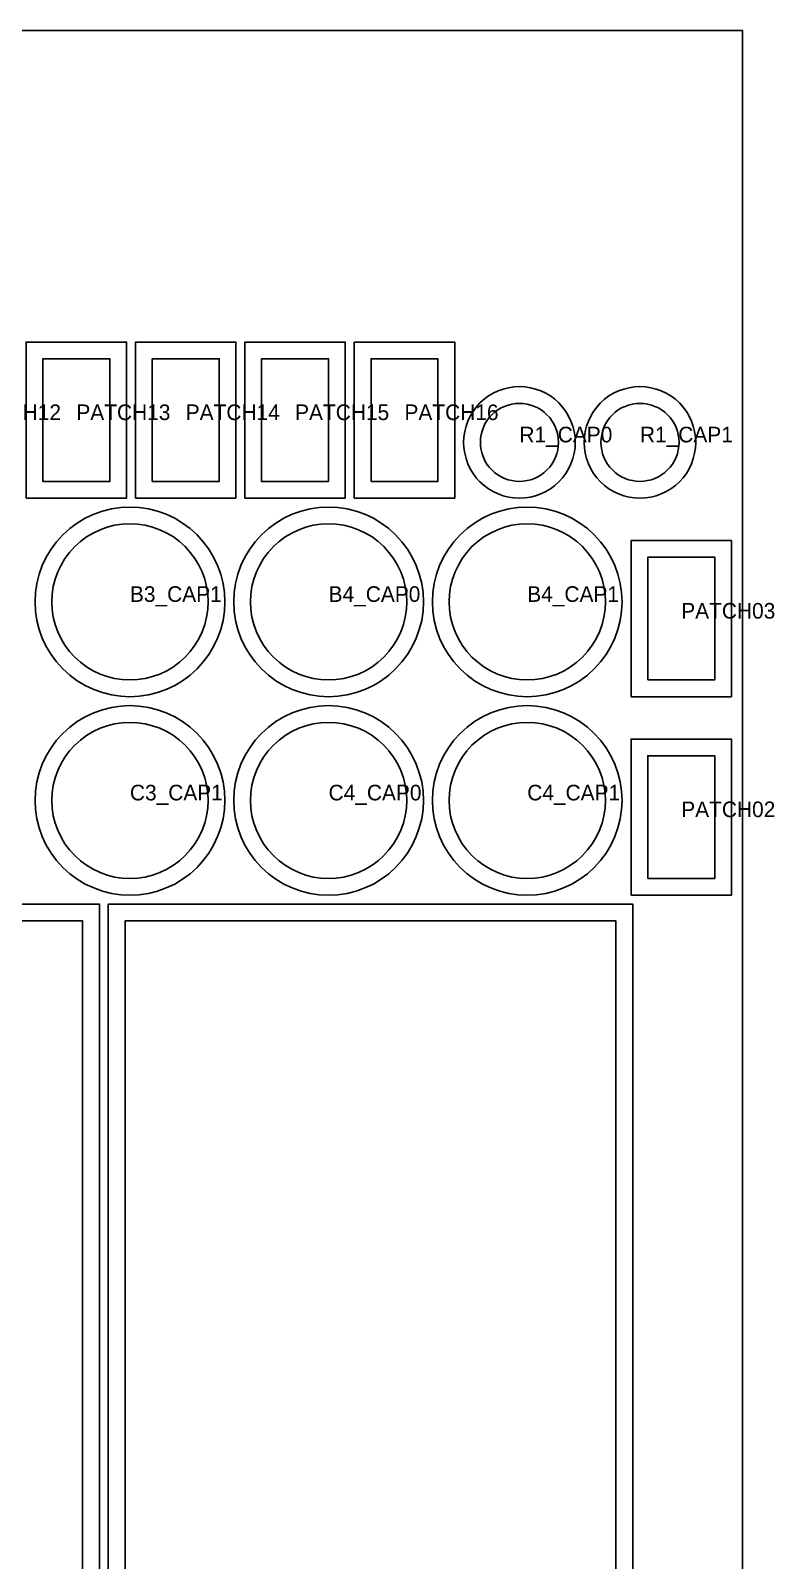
# Model space of a CAD drawing. Header units: millimetres. Extents: x 0 to 6546, y 0 to 2743.
# Drawn here: x 886 to 1552, y 1372 to 2743 of the extents above; entities that cross this region are included whole.
import ezdxf

# ---------------------------------------------------------------- set-up
doc = ezdxf.new("R2010")
doc.units = ezdxf.units.MM
for name, color, linetype in [('FABRIC_CUT', 7, 'Continuous'), ('PART_IDS', 7, 'Continuous'), ('SEAM_REFERENCE', 7, 'Continuous'), ('STOCK_DO_NOT_CUT', 7, 'Continuous')]:
    doc.layers.add(name, color=color, linetype=linetype)

msp = doc.modelspace()

# ---------------------------------------------------------------- linework, layer by layer
at = {"layer": 'FABRIC_CUT'}
for points in [[(882, 2324), (972, 2324), (972, 2464), (882, 2464)], [(980, 2324), (1070, 2324), (1070, 2464), (980, 2464)], [(1078, 2324), (1168, 2324), (1168, 2464), (1078, 2464)], [(1176, 2324), (1266, 2324), (1266, 2464), (1176, 2464)], [(1374, 2374), (1373.8, 2378.9), (1373, 2383.8), (1371.8, 2388.5), (1370.2, 2393.1), (1368.1, 2397.6), (1365.6, 2401.8), (1362.7, 2405.7), (1359.4, 2409.4), (1355.7, 2412.7), (1351.8, 2415.6), (1347.6, 2418.1), (1343.1, 2420.2), (1338.5, 2421.8), (1333.8, 2423), (1328.9, 2423.8), (1324, 2424), (1319.1, 2423.8), (1314.2, 2423), (1309.5, 2421.8), (1304.9, 2420.2), (1300.4, 2418.1), (1296.2, 2415.6), (1292.3, 2412.7), (1288.6, 2409.4), (1285.3, 2405.7), (1282.4, 2401.8), (1279.9, 2397.6), (1277.8, 2393.1), (1276.2, 2388.5), (1275, 2383.8), (1274.2, 2378.9), (1274, 2374), (1274.2, 2369.1), (1275, 2364.2), (1276.2, 2359.5), (1277.8, 2354.9), (1279.9, 2350.4), (1282.4, 2346.2), (1285.3, 2342.3), (1288.6, 2338.6), (1292.3, 2335.3), (1296.2, 2332.4), (1300.4, 2329.9), (1304.9, 2327.8), (1309.5, 2326.2), (1314.2, 2325), (1319.1, 2324.2), (1324, 2324), (1328.9, 2324.2), (1333.8, 2325), (1338.5, 2326.2), (1343.1, 2327.8), (1347.6, 2329.9), (1351.8, 2332.4), (1355.7, 2335.3), (1359.4, 2338.6), (1362.7, 2342.3), (1365.6, 2346.2), (1368.1, 2350.4), (1370.2, 2354.9), (1371.8, 2359.5), (1373, 2364.2), (1373.8, 2369.1)], [(1482, 2374), (1481.8, 2378.9), (1481, 2383.8), (1479.8, 2388.5), (1478.2, 2393.1), (1476.1, 2397.6), (1473.6, 2401.8), (1470.7, 2405.7), (1467.4, 2409.4), (1463.7, 2412.7), (1459.8, 2415.6), (1455.6, 2418.1), (1451.1, 2420.2), (1446.5, 2421.8), (1441.8, 2423), (1436.9, 2423.8), (1432, 2424), (1427.1, 2423.8), (1422.2, 2423), (1417.5, 2421.8), (1412.9, 2420.2), (1408.4, 2418.1), (1404.2, 2415.6), (1400.3, 2412.7), (1396.6, 2409.4), (1393.3, 2405.7), (1390.4, 2401.8), (1387.9, 2397.6), (1385.8, 2393.1), (1384.2, 2388.5), (1383, 2383.8), (1382.2, 2378.9), (1382, 2374), (1382.2, 2369.1), (1383, 2364.2), (1384.2, 2359.5), (1385.8, 2354.9), (1387.9, 2350.4), (1390.4, 2346.2), (1393.3, 2342.3), (1396.6, 2338.6), (1400.3, 2335.3), (1404.2, 2332.4), (1408.4, 2329.9), (1412.9, 2327.8), (1417.5, 2326.2), (1422.2, 2325), (1427.1, 2324.2), (1432, 2324), (1436.9, 2324.2), (1441.8, 2325), (1446.5, 2326.2), (1451.1, 2327.8), (1455.6, 2329.9), (1459.8, 2332.4), (1463.7, 2335.3), (1467.4, 2338.6), (1470.7, 2342.3), (1473.6, 2346.2), (1476.1, 2350.4), (1478.2, 2354.9), (1479.8, 2359.5), (1481, 2364.2), (1481.8, 2369.1)], [(1060, 2231), (1059.6, 2239.3), (1058.4, 2247.6), (1056.3, 2255.7), (1053.5, 2263.5), (1050, 2271.1), (1045.7, 2278.2), (1040.7, 2284.9), (1035.1, 2291.1), (1028.9, 2296.7), (1022.2, 2301.7), (1015.1, 2306), (1007.5, 2309.5), (999.7, 2312.3), (991.6, 2314.4), (983.3, 2315.6), (975, 2316), (966.7, 2315.6), (958.4, 2314.4), (950.3, 2312.3), (942.5, 2309.5), (934.9, 2306), (927.8, 2301.7), (921.1, 2296.7), (914.9, 2291.1), (909.3, 2284.9), (904.3, 2278.2), (900, 2271.1), (896.5, 2263.5), (893.7, 2255.7), (891.6, 2247.6), (890.4, 2239.3), (890, 2231), (890.4, 2222.7), (891.6, 2214.4), (893.7, 2206.3), (896.5, 2198.5), (900, 2190.9), (904.3, 2183.8), (909.3, 2177.1), (914.9, 2170.9), (921.1, 2165.3), (927.8, 2160.3), (934.9, 2156), (942.5, 2152.5), (950.3, 2149.7), (958.4, 2147.6), (966.7, 2146.4), (975, 2146), (983.3, 2146.4), (991.6, 2147.6), (999.7, 2149.7), (1007.5, 2152.5), (1015.1, 2156), (1022.2, 2160.3), (1028.9, 2165.3), (1035.1, 2170.9), (1040.7, 2177.1), (1045.7, 2183.8), (1050, 2190.9), (1053.5, 2198.5), (1056.3, 2206.3), (1058.4, 2214.4), (1059.6, 2222.7)], [(1238, 2231), (1237.6, 2239.3), (1236.4, 2247.6), (1234.3, 2255.7), (1231.5, 2263.5), (1228, 2271.1), (1223.7, 2278.2), (1218.7, 2284.9), (1213.1, 2291.1), (1206.9, 2296.7), (1200.2, 2301.7), (1193.1, 2306), (1185.5, 2309.5), (1177.7, 2312.3), (1169.6, 2314.4), (1161.3, 2315.6), (1153, 2316), (1144.7, 2315.6), (1136.4, 2314.4), (1128.3, 2312.3), (1120.5, 2309.5), (1112.9, 2306), (1105.8, 2301.7), (1099.1, 2296.7), (1092.9, 2291.1), (1087.3, 2284.9), (1082.3, 2278.2), (1078, 2271.1), (1074.5, 2263.5), (1071.7, 2255.7), (1069.6, 2247.6), (1068.4, 2239.3), (1068, 2231), (1068.4, 2222.7), (1069.6, 2214.4), (1071.7, 2206.3), (1074.5, 2198.5), (1078, 2190.9), (1082.3, 2183.8), (1087.3, 2177.1), (1092.9, 2170.9), (1099.1, 2165.3), (1105.8, 2160.3), (1112.9, 2156), (1120.5, 2152.5), (1128.3, 2149.7), (1136.4, 2147.6), (1144.7, 2146.4), (1153, 2146), (1161.3, 2146.4), (1169.6, 2147.6), (1177.7, 2149.7), (1185.5, 2152.5), (1193.1, 2156), (1200.2, 2160.3), (1206.9, 2165.3), (1213.1, 2170.9), (1218.7, 2177.1), (1223.7, 2183.8), (1228, 2190.9), (1231.5, 2198.5), (1234.3, 2206.3), (1236.4, 2214.4), (1237.6, 2222.7)], [(1416, 2231), (1415.6, 2239.3), (1414.4, 2247.6), (1412.3, 2255.7), (1409.5, 2263.5), (1406, 2271.1), (1401.7, 2278.2), (1396.7, 2284.9), (1391.1, 2291.1), (1384.9, 2296.7), (1378.2, 2301.7), (1371.1, 2306), (1363.5, 2309.5), (1355.7, 2312.3), (1347.6, 2314.4), (1339.3, 2315.6), (1331, 2316), (1322.7, 2315.6), (1314.4, 2314.4), (1306.3, 2312.3), (1298.5, 2309.5), (1290.9, 2306), (1283.8, 2301.7), (1277.1, 2296.7), (1270.9, 2291.1), (1265.3, 2284.9), (1260.3, 2278.2), (1256, 2271.1), (1252.5, 2263.5), (1249.7, 2255.7), (1247.6, 2247.6), (1246.4, 2239.3), (1246, 2231), (1246.4, 2222.7), (1247.6, 2214.4), (1249.7, 2206.3), (1252.5, 2198.5), (1256, 2190.9), (1260.3, 2183.8), (1265.3, 2177.1), (1270.9, 2170.9), (1277.1, 2165.3), (1283.8, 2160.3), (1290.9, 2156), (1298.5, 2152.5), (1306.3, 2149.7), (1314.4, 2147.6), (1322.7, 2146.4), (1331, 2146), (1339.3, 2146.4), (1347.6, 2147.6), (1355.7, 2149.7), (1363.5, 2152.5), (1371.1, 2156), (1378.2, 2160.3), (1384.9, 2165.3), (1391.1, 2170.9), (1396.7, 2177.1), (1401.7, 2183.8), (1406, 2190.9), (1409.5, 2198.5), (1412.3, 2206.3), (1414.4, 2214.4), (1415.6, 2222.7)], [(1424, 2146), (1514, 2146), (1514, 2286), (1424, 2286)], [(1060, 2053), (1059.6, 2061.3), (1058.4, 2069.6), (1056.3, 2077.7), (1053.5, 2085.5), (1050, 2093.1), (1045.7, 2100.2), (1040.7, 2106.9), (1035.1, 2113.1), (1028.9, 2118.7), (1022.2, 2123.7), (1015.1, 2128), (1007.5, 2131.5), (999.7, 2134.3), (991.6, 2136.4), (983.3, 2137.6), (975, 2138), (966.7, 2137.6), (958.4, 2136.4), (950.3, 2134.3), (942.5, 2131.5), (934.9, 2128), (927.8, 2123.7), (921.1, 2118.7), (914.9, 2113.1), (909.3, 2106.9), (904.3, 2100.2), (900, 2093.1), (896.5, 2085.5), (893.7, 2077.7), (891.6, 2069.6), (890.4, 2061.3), (890, 2053), (890.4, 2044.7), (891.6, 2036.4), (893.7, 2028.3), (896.5, 2020.5), (900, 2012.9), (904.3, 2005.8), (909.3, 1999.1), (914.9, 1992.9), (921.1, 1987.3), (927.8, 1982.3), (934.9, 1978), (942.5, 1974.5), (950.3, 1971.7), (958.4, 1969.6), (966.7, 1968.4), (975, 1968), (983.3, 1968.4), (991.6, 1969.6), (999.7, 1971.7), (1007.5, 1974.5), (1015.1, 1978), (1022.2, 1982.3), (1028.9, 1987.3), (1035.1, 1992.9), (1040.7, 1999.1), (1045.7, 2005.8), (1050, 2012.9), (1053.5, 2020.5), (1056.3, 2028.3), (1058.4, 2036.4), (1059.6, 2044.7)], [(1238, 2053), (1237.6, 2061.3), (1236.4, 2069.6), (1234.3, 2077.7), (1231.5, 2085.5), (1228, 2093.1), (1223.7, 2100.2), (1218.7, 2106.9), (1213.1, 2113.1), (1206.9, 2118.7), (1200.2, 2123.7), (1193.1, 2128), (1185.5, 2131.5), (1177.7, 2134.3), (1169.6, 2136.4), (1161.3, 2137.6), (1153, 2138), (1144.7, 2137.6), (1136.4, 2136.4), (1128.3, 2134.3), (1120.5, 2131.5), (1112.9, 2128), (1105.8, 2123.7), (1099.1, 2118.7), (1092.9, 2113.1), (1087.3, 2106.9), (1082.3, 2100.2), (1078, 2093.1), (1074.5, 2085.5), (1071.7, 2077.7), (1069.6, 2069.6), (1068.4, 2061.3), (1068, 2053), (1068.4, 2044.7), (1069.6, 2036.4), (1071.7, 2028.3), (1074.5, 2020.5), (1078, 2012.9), (1082.3, 2005.8), (1087.3, 1999.1), (1092.9, 1992.9), (1099.1, 1987.3), (1105.8, 1982.3), (1112.9, 1978), (1120.5, 1974.5), (1128.3, 1971.7), (1136.4, 1969.6), (1144.7, 1968.4), (1153, 1968), (1161.3, 1968.4), (1169.6, 1969.6), (1177.7, 1971.7), (1185.5, 1974.5), (1193.1, 1978), (1200.2, 1982.3), (1206.9, 1987.3), (1213.1, 1992.9), (1218.7, 1999.1), (1223.7, 2005.8), (1228, 2012.9), (1231.5, 2020.5), (1234.3, 2028.3), (1236.4, 2036.4), (1237.6, 2044.7)], [(1416, 2053), (1415.6, 2061.3), (1414.4, 2069.6), (1412.3, 2077.7), (1409.5, 2085.5), (1406, 2093.1), (1401.7, 2100.2), (1396.7, 2106.9), (1391.1, 2113.1), (1384.9, 2118.7), (1378.2, 2123.7), (1371.1, 2128), (1363.5, 2131.5), (1355.7, 2134.3), (1347.6, 2136.4), (1339.3, 2137.6), (1331, 2138), (1322.7, 2137.6), (1314.4, 2136.4), (1306.3, 2134.3), (1298.5, 2131.5), (1290.9, 2128), (1283.8, 2123.7), (1277.1, 2118.7), (1270.9, 2113.1), (1265.3, 2106.9), (1260.3, 2100.2), (1256, 2093.1), (1252.5, 2085.5), (1249.7, 2077.7), (1247.6, 2069.6), (1246.4, 2061.3), (1246, 2053), (1246.4, 2044.7), (1247.6, 2036.4), (1249.7, 2028.3), (1252.5, 2020.5), (1256, 2012.9), (1260.3, 2005.8), (1265.3, 1999.1), (1270.9, 1992.9), (1277.1, 1987.3), (1283.8, 1982.3), (1290.9, 1978), (1298.5, 1974.5), (1306.3, 1971.7), (1314.4, 1969.6), (1322.7, 1968.4), (1331, 1968), (1339.3, 1968.4), (1347.6, 1969.6), (1355.7, 1971.7), (1363.5, 1974.5), (1371.1, 1978), (1378.2, 1982.3), (1384.9, 1987.3), (1391.1, 1992.9), (1396.7, 1999.1), (1401.7, 2005.8), (1406, 2012.9), (1409.5, 2020.5), (1412.3, 2028.3), (1414.4, 2036.4), (1415.6, 2044.7)], [(1424, 1968), (1514, 1968), (1514, 2108), (1424, 2108)], [(477.8, 0), (947.6, 0), (947.6, 1960), (477.8, 1960)], [(955.6, 0), (1425.5, 0), (1425.5, 1960), (955.6, 1960)]]:
    msp.add_lwpolyline(points, close=True, dxfattribs=at)
at = {"layer": 'SEAM_REFERENCE'}
for points in [[(897, 2339), (957, 2339), (957, 2449), (897, 2449)], [(995, 2339), (1055, 2339), (1055, 2449), (995, 2449)], [(1093, 2339), (1153, 2339), (1153, 2449), (1093, 2449)], [(1191, 2339), (1251, 2339), (1251, 2449), (1191, 2449)], [(1359, 2374), (1358.8, 2377.4), (1358.3, 2380.8), (1357.5, 2384.2), (1356.3, 2387.4), (1354.9, 2390.5), (1353.1, 2393.4), (1351.1, 2396.2), (1348.7, 2398.7), (1346.2, 2401.1), (1343.4, 2403.1), (1340.5, 2404.9), (1337.4, 2406.3), (1334.2, 2407.5), (1330.8, 2408.3), (1327.4, 2408.8), (1324, 2409), (1320.6, 2408.8), (1317.2, 2408.3), (1313.8, 2407.5), (1310.6, 2406.3), (1307.5, 2404.9), (1304.6, 2403.1), (1301.8, 2401.1), (1299.3, 2398.7), (1296.9, 2396.2), (1294.9, 2393.4), (1293.1, 2390.5), (1291.7, 2387.4), (1290.5, 2384.2), (1289.7, 2380.8), (1289.2, 2377.4), (1289, 2374), (1289.2, 2370.6), (1289.7, 2367.2), (1290.5, 2363.8), (1291.7, 2360.6), (1293.1, 2357.5), (1294.9, 2354.6), (1296.9, 2351.8), (1299.3, 2349.3), (1301.8, 2346.9), (1304.6, 2344.9), (1307.5, 2343.1), (1310.6, 2341.7), (1313.8, 2340.5), (1317.2, 2339.7), (1320.6, 2339.2), (1324, 2339), (1327.4, 2339.2), (1330.8, 2339.7), (1334.2, 2340.5), (1337.4, 2341.7), (1340.5, 2343.1), (1343.4, 2344.9), (1346.2, 2346.9), (1348.7, 2349.3), (1351.1, 2351.8), (1353.1, 2354.6), (1354.9, 2357.5), (1356.3, 2360.6), (1357.5, 2363.8), (1358.3, 2367.2), (1358.8, 2370.6)], [(1467, 2374), (1466.8, 2377.4), (1466.3, 2380.8), (1465.5, 2384.2), (1464.3, 2387.4), (1462.9, 2390.5), (1461.1, 2393.4), (1459.1, 2396.2), (1456.7, 2398.7), (1454.2, 2401.1), (1451.4, 2403.1), (1448.5, 2404.9), (1445.4, 2406.3), (1442.2, 2407.5), (1438.8, 2408.3), (1435.4, 2408.8), (1432, 2409), (1428.6, 2408.8), (1425.2, 2408.3), (1421.8, 2407.5), (1418.6, 2406.3), (1415.5, 2404.9), (1412.6, 2403.1), (1409.8, 2401.1), (1407.3, 2398.7), (1404.9, 2396.2), (1402.9, 2393.4), (1401.1, 2390.5), (1399.7, 2387.4), (1398.5, 2384.2), (1397.7, 2380.8), (1397.2, 2377.4), (1397, 2374), (1397.2, 2370.6), (1397.7, 2367.2), (1398.5, 2363.8), (1399.7, 2360.6), (1401.1, 2357.5), (1402.9, 2354.6), (1404.9, 2351.8), (1407.3, 2349.3), (1409.8, 2346.9), (1412.6, 2344.9), (1415.5, 2343.1), (1418.6, 2341.7), (1421.8, 2340.5), (1425.2, 2339.7), (1428.6, 2339.2), (1432, 2339), (1435.4, 2339.2), (1438.8, 2339.7), (1442.2, 2340.5), (1445.4, 2341.7), (1448.5, 2343.1), (1451.4, 2344.9), (1454.2, 2346.9), (1456.7, 2349.3), (1459.1, 2351.8), (1461.1, 2354.6), (1462.9, 2357.5), (1464.3, 2360.6), (1465.5, 2363.8), (1466.3, 2367.2), (1466.8, 2370.6)], [(1045, 2231), (1044.7, 2237.9), (1043.7, 2244.7), (1042, 2251.3), (1039.7, 2257.8), (1036.7, 2264), (1033.2, 2269.9), (1029.1, 2275.4), (1024.5, 2280.5), (1019.4, 2285.1), (1013.9, 2289.2), (1008, 2292.7), (1001.8, 2295.7), (995.3, 2298), (988.7, 2299.7), (981.9, 2300.7), (975, 2301), (968.1, 2300.7), (961.3, 2299.7), (954.7, 2298), (948.2, 2295.7), (942, 2292.7), (936.1, 2289.2), (930.6, 2285.1), (925.5, 2280.5), (920.9, 2275.4), (916.8, 2269.9), (913.3, 2264), (910.3, 2257.8), (908, 2251.3), (906.3, 2244.7), (905.3, 2237.9), (905, 2231), (905.3, 2224.1), (906.3, 2217.3), (908, 2210.7), (910.3, 2204.2), (913.3, 2198), (916.8, 2192.1), (920.9, 2186.6), (925.5, 2181.5), (930.6, 2176.9), (936.1, 2172.8), (942, 2169.3), (948.2, 2166.3), (954.7, 2164), (961.3, 2162.3), (968.1, 2161.3), (975, 2161), (981.9, 2161.3), (988.7, 2162.3), (995.3, 2164), (1001.8, 2166.3), (1008, 2169.3), (1013.9, 2172.8), (1019.4, 2176.9), (1024.5, 2181.5), (1029.1, 2186.6), (1033.2, 2192.1), (1036.7, 2198), (1039.7, 2204.2), (1042, 2210.7), (1043.7, 2217.3), (1044.7, 2224.1)], [(1223, 2231), (1222.7, 2237.9), (1221.7, 2244.7), (1220, 2251.3), (1217.7, 2257.8), (1214.7, 2264), (1211.2, 2269.9), (1207.1, 2275.4), (1202.5, 2280.5), (1197.4, 2285.1), (1191.9, 2289.2), (1186, 2292.7), (1179.8, 2295.7), (1173.3, 2298), (1166.7, 2299.7), (1159.9, 2300.7), (1153, 2301), (1146.1, 2300.7), (1139.3, 2299.7), (1132.7, 2298), (1126.2, 2295.7), (1120, 2292.7), (1114.1, 2289.2), (1108.6, 2285.1), (1103.5, 2280.5), (1098.9, 2275.4), (1094.8, 2269.9), (1091.3, 2264), (1088.3, 2257.8), (1086, 2251.3), (1084.3, 2244.7), (1083.3, 2237.9), (1083, 2231), (1083.3, 2224.1), (1084.3, 2217.3), (1086, 2210.7), (1088.3, 2204.2), (1091.3, 2198), (1094.8, 2192.1), (1098.9, 2186.6), (1103.5, 2181.5), (1108.6, 2176.9), (1114.1, 2172.8), (1120, 2169.3), (1126.2, 2166.3), (1132.7, 2164), (1139.3, 2162.3), (1146.1, 2161.3), (1153, 2161), (1159.9, 2161.3), (1166.7, 2162.3), (1173.3, 2164), (1179.8, 2166.3), (1186, 2169.3), (1191.9, 2172.8), (1197.4, 2176.9), (1202.5, 2181.5), (1207.1, 2186.6), (1211.2, 2192.1), (1214.7, 2198), (1217.7, 2204.2), (1220, 2210.7), (1221.7, 2217.3), (1222.7, 2224.1)], [(1401, 2231), (1400.7, 2237.9), (1399.7, 2244.7), (1398, 2251.3), (1395.7, 2257.8), (1392.7, 2264), (1389.2, 2269.9), (1385.1, 2275.4), (1380.5, 2280.5), (1375.4, 2285.1), (1369.9, 2289.2), (1364, 2292.7), (1357.8, 2295.7), (1351.3, 2298), (1344.7, 2299.7), (1337.9, 2300.7), (1331, 2301), (1324.1, 2300.7), (1317.3, 2299.7), (1310.7, 2298), (1304.2, 2295.7), (1298, 2292.7), (1292.1, 2289.2), (1286.6, 2285.1), (1281.5, 2280.5), (1276.9, 2275.4), (1272.8, 2269.9), (1269.3, 2264), (1266.3, 2257.8), (1264, 2251.3), (1262.3, 2244.7), (1261.3, 2237.9), (1261, 2231), (1261.3, 2224.1), (1262.3, 2217.3), (1264, 2210.7), (1266.3, 2204.2), (1269.3, 2198), (1272.8, 2192.1), (1276.9, 2186.6), (1281.5, 2181.5), (1286.6, 2176.9), (1292.1, 2172.8), (1298, 2169.3), (1304.2, 2166.3), (1310.7, 2164), (1317.3, 2162.3), (1324.1, 2161.3), (1331, 2161), (1337.9, 2161.3), (1344.7, 2162.3), (1351.3, 2164), (1357.8, 2166.3), (1364, 2169.3), (1369.9, 2172.8), (1375.4, 2176.9), (1380.5, 2181.5), (1385.1, 2186.6), (1389.2, 2192.1), (1392.7, 2198), (1395.7, 2204.2), (1398, 2210.7), (1399.7, 2217.3), (1400.7, 2224.1)], [(1439, 2161), (1499, 2161), (1499, 2271), (1439, 2271)], [(1045, 2053), (1044.7, 2059.9), (1043.7, 2066.7), (1042, 2073.3), (1039.7, 2079.8), (1036.7, 2086), (1033.2, 2091.9), (1029.1, 2097.4), (1024.5, 2102.5), (1019.4, 2107.1), (1013.9, 2111.2), (1008, 2114.7), (1001.8, 2117.7), (995.3, 2120), (988.7, 2121.7), (981.9, 2122.7), (975, 2123), (968.1, 2122.7), (961.3, 2121.7), (954.7, 2120), (948.2, 2117.7), (942, 2114.7), (936.1, 2111.2), (930.6, 2107.1), (925.5, 2102.5), (920.9, 2097.4), (916.8, 2091.9), (913.3, 2086), (910.3, 2079.8), (908, 2073.3), (906.3, 2066.7), (905.3, 2059.9), (905, 2053), (905.3, 2046.1), (906.3, 2039.3), (908, 2032.7), (910.3, 2026.2), (913.3, 2020), (916.8, 2014.1), (920.9, 2008.6), (925.5, 2003.5), (930.6, 1998.9), (936.1, 1994.8), (942, 1991.3), (948.2, 1988.3), (954.7, 1986), (961.3, 1984.3), (968.1, 1983.3), (975, 1983), (981.9, 1983.3), (988.7, 1984.3), (995.3, 1986), (1001.8, 1988.3), (1008, 1991.3), (1013.9, 1994.8), (1019.4, 1998.9), (1024.5, 2003.5), (1029.1, 2008.6), (1033.2, 2014.1), (1036.7, 2020), (1039.7, 2026.2), (1042, 2032.7), (1043.7, 2039.3), (1044.7, 2046.1)], [(1223, 2053), (1222.7, 2059.9), (1221.7, 2066.7), (1220, 2073.3), (1217.7, 2079.8), (1214.7, 2086), (1211.2, 2091.9), (1207.1, 2097.4), (1202.5, 2102.5), (1197.4, 2107.1), (1191.9, 2111.2), (1186, 2114.7), (1179.8, 2117.7), (1173.3, 2120), (1166.7, 2121.7), (1159.9, 2122.7), (1153, 2123), (1146.1, 2122.7), (1139.3, 2121.7), (1132.7, 2120), (1126.2, 2117.7), (1120, 2114.7), (1114.1, 2111.2), (1108.6, 2107.1), (1103.5, 2102.5), (1098.9, 2097.4), (1094.8, 2091.9), (1091.3, 2086), (1088.3, 2079.8), (1086, 2073.3), (1084.3, 2066.7), (1083.3, 2059.9), (1083, 2053), (1083.3, 2046.1), (1084.3, 2039.3), (1086, 2032.7), (1088.3, 2026.2), (1091.3, 2020), (1094.8, 2014.1), (1098.9, 2008.6), (1103.5, 2003.5), (1108.6, 1998.9), (1114.1, 1994.8), (1120, 1991.3), (1126.2, 1988.3), (1132.7, 1986), (1139.3, 1984.3), (1146.1, 1983.3), (1153, 1983), (1159.9, 1983.3), (1166.7, 1984.3), (1173.3, 1986), (1179.8, 1988.3), (1186, 1991.3), (1191.9, 1994.8), (1197.4, 1998.9), (1202.5, 2003.5), (1207.1, 2008.6), (1211.2, 2014.1), (1214.7, 2020), (1217.7, 2026.2), (1220, 2032.7), (1221.7, 2039.3), (1222.7, 2046.1)], [(1401, 2053), (1400.7, 2059.9), (1399.7, 2066.7), (1398, 2073.3), (1395.7, 2079.8), (1392.7, 2086), (1389.2, 2091.9), (1385.1, 2097.4), (1380.5, 2102.5), (1375.4, 2107.1), (1369.9, 2111.2), (1364, 2114.7), (1357.8, 2117.7), (1351.3, 2120), (1344.7, 2121.7), (1337.9, 2122.7), (1331, 2123), (1324.1, 2122.7), (1317.3, 2121.7), (1310.7, 2120), (1304.2, 2117.7), (1298, 2114.7), (1292.1, 2111.2), (1286.6, 2107.1), (1281.5, 2102.5), (1276.9, 2097.4), (1272.8, 2091.9), (1269.3, 2086), (1266.3, 2079.8), (1264, 2073.3), (1262.3, 2066.7), (1261.3, 2059.9), (1261, 2053), (1261.3, 2046.1), (1262.3, 2039.3), (1264, 2032.7), (1266.3, 2026.2), (1269.3, 2020), (1272.8, 2014.1), (1276.9, 2008.6), (1281.5, 2003.5), (1286.6, 1998.9), (1292.1, 1994.8), (1298, 1991.3), (1304.2, 1988.3), (1310.7, 1986), (1317.3, 1984.3), (1324.1, 1983.3), (1331, 1983), (1337.9, 1983.3), (1344.7, 1984.3), (1351.3, 1986), (1357.8, 1988.3), (1364, 1991.3), (1369.9, 1994.8), (1375.4, 1998.9), (1380.5, 2003.5), (1385.1, 2008.6), (1389.2, 2014.1), (1392.7, 2020), (1395.7, 2026.2), (1398, 2032.7), (1399.7, 2039.3), (1400.7, 2046.1)], [(1439, 1983), (1499, 1983), (1499, 2093), (1439, 2093)], [(492.8, 15), (932.6, 15), (932.6, 1945), (492.8, 1945)], [(970.6, 15), (1410.5, 15), (1410.5, 1945), (970.6, 1945)]]:
    msp.add_lwpolyline(points, close=True, dxfattribs=at)
at = {"layer": 'STOCK_DO_NOT_CUT'}
msp.add_lwpolyline([(0, 0), (1524, 0), (1524, 2743.2), (0, 2743.2)], close=True, dxfattribs=at)

# ---------------------------------------------------------------- texts
at = {"layer": 'PART_IDS'}
for s, p in [('PATCH12', (829, 2394)), ('PATCH13', (927, 2394)), ('PATCH14', (1025, 2394)), ('PATCH15', (1123, 2394)), ('PATCH16', (1221, 2394)), ('R1_CAP0', (1324, 2374)), ('R1_CAP1', (1432, 2374)), ('B3_CAP1', (975, 2231)), ('B4_CAP0', (1153, 2231)), ('B4_CAP1', (1331, 2231)), ('PATCH03', (1469, 2216)), ('C3_CAP1', (975, 2053)), ('C4_CAP0', (1153, 2053)), ('C4_CAP1', (1331, 2053)), ('PATCH02', (1469, 2038))]:
    msp.add_text(s, height=14, dxfattribs=at).set_placement(p)

doc.saveas('drawing.dxf')
